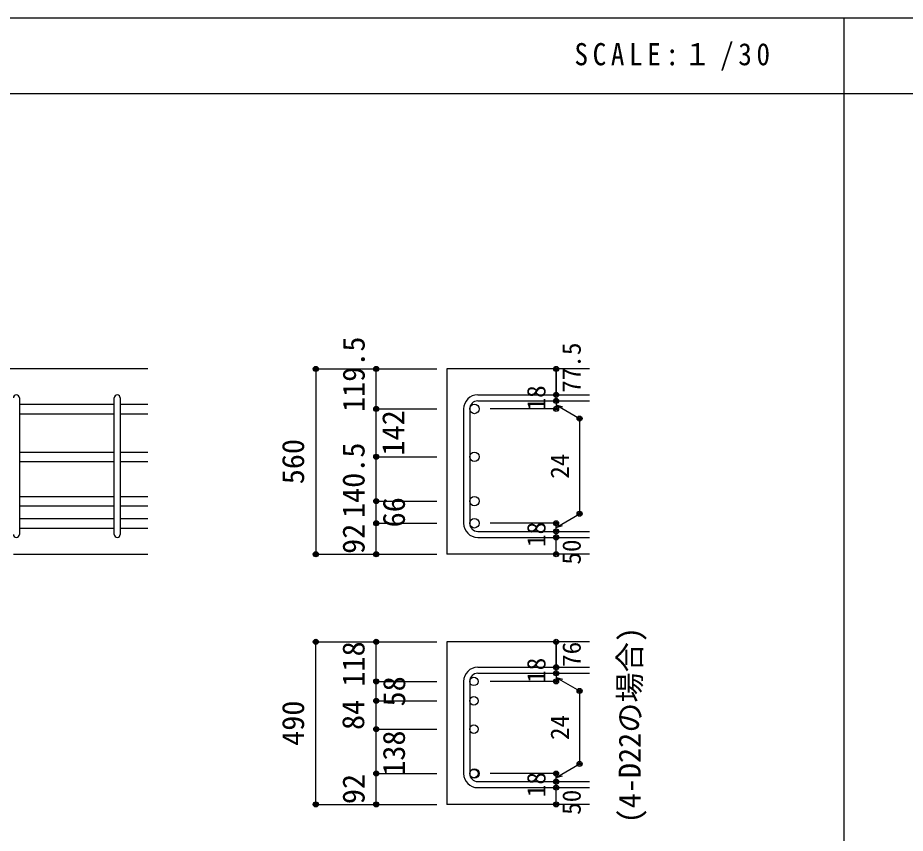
# Model space of a CAD drawing. Units: millimetres at full size, sheet at 1:30. Extents: x -5973 to 5954, y -4195 to 4201.
# Drawn here: x -3583 to -942, y 1774 to 4201 of the extents above; entities that cross this region are included whole.
import ezdxf
from ezdxf.enums import TextEntityAlignment as Align

# ---------------------------------------------------------------- set-up
doc = ezdxf.new("R2010")
doc.units = ezdxf.units.MM
doc.header["$LTSCALE"] = 30
doc.header["$PDMODE"] = 32
doc.header["$PDSIZE"] = 15
for name, color, linetype in [('0-1_躯体線', 2, 'Continuous'), ('0-5_基礎梁筋', 7, 'Continuous'), ('0-6_スタラップ筋', 7, 'Continuous'), ('0-7_文字', 4, 'Continuous'), ('0-D_寸法', 4, 'Continuous'), ('6-7_文字', 7, 'Continuous'), ('F-0_枠', 6, 'Continuous')]:
    doc.layers.add(name, color=color, linetype=linetype)
doc.styles.add('ＭＳ ゴシック', font='')
doc.styles.get('ＭＳ ゴシック').set_extended_font_data('MS Gothic')

msp = doc.modelspace()

# ---------------------------------------------------------------- linework, layer by layer
at = {"layer": '0-1_躯体線'}
for p, q in [((-3195.8, 3156.03), (-4995.8, 3156.03)), ((-1880.8, 3156.03), (-2305.8, 3156.03)), ((-2305.8, 3156.03), (-2305.8, 2604.53)), ((-3595.8, 2604.53), (-3195.8, 2604.53)), ((-1880.8, 2604.53), (-2305.8, 2604.53)), ((-1880.8, 2343.81), (-2305.8, 2343.81)), ((-2305.8, 2343.81), (-2305.8, 1859.81)), ((-1880.8, 1859.81), (-2305.8, 1859.81))]:
    msp.add_line(p, q, dxfattribs=at)
at = {"layer": '0-5_基礎梁筋'}
for p, q in [((-3577.8, 3050.83), (-3295.8, 3050.83)), ((-3277.8, 3050.83), (-3195.8, 3050.83)), ((-3577.8, 3022.83), (-3295.8, 3022.83)), ((-3277.8, 3022.83), (-3195.8, 3022.83)), ((-3577.8, 2908.53), (-3295.8, 2908.53)), ((-3277.8, 2908.53), (-3195.8, 2908.53)), ((-3577.8, 2880.53), (-3295.8, 2880.53)), ((-3277.8, 2880.53), (-3195.8, 2880.53)), ((-3577.8, 2776.53), (-3295.8, 2776.53)), ((-3277.8, 2776.53), (-3195.8, 2776.53)), ((-3577.8, 2748.53), (-3295.8, 2748.53)), ((-3277.8, 2748.53), (-3195.8, 2748.53)), ((-3577.8, 2710.53), (-3295.8, 2710.53)), ((-3277.8, 2710.53), (-3195.8, 2710.53)), ((-3577.8, 2682.53), (-3295.8, 2682.53)), ((-3277.8, 2682.53), (-3195.8, 2682.53))]:
    msp.add_line(p, q, dxfattribs=at)
at = {"layer": '0-5_基礎梁筋', "color": 3}
for centre, radius in [((-2223.8, 3036.83), 14), ((-2223.8, 2894.53), 14), ((-2223.8, 2762.53), 14), ((-2223.8, 2696.53), 14), ((-2225.3, 2226.11), 12.5), ((-2225.3, 2168.11), 12.5), ((-2225.3, 2083.81), 12.5), ((-2223.8, 1951.81), 14), ((-2225.3, 1951.81), 12.5)]:
    msp.add_circle(centre, radius, dxfattribs=at)
at = {"layer": '0-6_スタラップ筋'}
for p, q in [((-3577.8, 3069.83), (-3577.8, 2663.53)), ((-3295.8, 2663.53), (-3295.8, 3069.83)), ((-3277.8, 3069.83), (-3277.8, 2663.53)), ((-2213.8, 3078.83), (-1880.8, 3078.83)), ((-2213.8, 3060.83), (-1880.8, 3060.83)), ((-2255.8, 3036.83), (-2255.8, 2696.53)), ((-2237.8, 3036.83), (-2237.8, 2696.53)), ((-2213.8, 2672.53), (-1880.8, 2672.53)), ((-2213.8, 2654.53), (-1880.8, 2654.53)), ((-2213.8, 2268.11), (-1880.8, 2268.11)), ((-2213.8, 2250.11), (-1880.8, 2250.11)), ((-2255.8, 2226.11), (-2255.8, 1951.81)), ((-2237.8, 2226.11), (-2237.8, 1951.81)), ((-2213.8, 1927.81), (-1880.8, 1927.81)), ((-2213.8, 1909.81), (-1880.8, 1909.81))]:
    msp.add_line(p, q, dxfattribs=at)
for centre, radius, start, end in [((-3586.8, 3069.83), 9, 0, 180), ((-3286.8, 3069.83), 9, 0, 180), ((-2213.8, 3036.83), 42, 90, 180), ((-2213.8, 3036.83), 24, 90, 180), ((-2213.8, 2696.53), 42, 180, 270), ((-2213.8, 2696.53), 24, 180, 270), ((-3586.8, 2663.53), 9, 180, 0), ((-3286.8, 2663.53), 9, 180, 0), ((-2213.8, 2226.11), 42, 90, 180), ((-2213.8, 2226.11), 24, 90, 180), ((-2213.8, 1951.81), 42, 180, 270), ((-2213.8, 1951.81), 24, 180, 270)]:
    msp.add_arc(centre, radius, start, end, dxfattribs=at)
at = {"layer": '0-D_寸法'}
for p, q in [((-2695.8, 3156.03), (-2515.8, 3156.03)), ((-2695.8, 3156.03), (-2695.8, 2604.53)), ((-2515.8, 3036.83), (-2515.8, 3156.03)), ((-2515.8, 3156.03), (-2335.8, 3156.03)), ((-1980.8, 3078.83), (-1980.8, 3156.03)), ((-1980.8, 3156.03), (-1980.8, 3078.83)), ((-1980.8, 3060.83), (-1980.8, 3078.83)), ((-1980.8, 3060.83), (-1980.8, 3036.83)), ((-1980.8, 3048.83), (-1910.74, 3008.39)), ((-1980.8, 3048.83), (-1961.48, 3043.66)), ((-2515.8, 2919.53), (-2515.8, 3036.83)), ((-2515.8, 3036.83), (-2335.8, 3036.83)), ((-1980.8, 3036.83), (-2176.89, 3036.83)), ((-1910.74, 3008.39), (-1910.74, 2724.98)), ((-2515.8, 2762.53), (-2515.8, 2919.53)), ((-2515.8, 2894.53), (-2335.8, 2894.53)), ((-2515.8, 2696.53), (-2515.8, 2762.53)), ((-2515.8, 2762.53), (-2335.8, 2762.53)), ((-1980.8, 2684.53), (-1910.74, 2724.98)), ((-2515.8, 2604.53), (-2515.8, 2696.53)), ((-2515.8, 2696.53), (-2335.8, 2696.53)), ((-1980.8, 2696.53), (-2176.89, 2696.53)), ((-1980.8, 2672.53), (-1980.8, 2696.53)), ((-1980.8, 2684.53), (-1961.48, 2689.71)), ((-1980.8, 2654.53), (-1980.8, 2672.53)), ((-1980.8, 2604.53), (-1980.8, 2654.53)), ((-2695.8, 2604.53), (-2515.8, 2604.53)), ((-2515.8, 2604.53), (-2335.8, 2604.53)), ((-2695.8, 2343.81), (-2515.8, 2343.81)), ((-2695.8, 1859.81), (-2695.8, 2343.81)), ((-2515.8, 2343.81), (-2335.8, 2343.81)), ((-2515.8, 2226.11), (-2515.8, 2343.81)), ((-1980.8, 2343.81), (-1980.8, 2268.11)), ((-1980.8, 2268.11), (-1980.8, 2343.81)), ((-1980.8, 2250.11), (-1980.8, 2268.11)), ((-1980.8, 2250.11), (-1980.8, 2226.11)), ((-2515.8, 2226.11), (-2335.8, 2226.11)), ((-2515.8, 2107.31), (-2515.8, 2226.11)), ((-1980.8, 2226.11), (-2176.89, 2226.11)), ((-1980.8, 2238.11), (-1961.48, 2232.94)), ((-1980.8, 2238.11), (-1910.74, 2197.66)), ((-1910.74, 2197.66), (-1910.74, 1980.26)), ((-2515.8, 2168.11), (-2335.8, 2168.11)), ((-2515.8, 1950.31), (-2515.8, 2107.31)), ((-2515.8, 2083.81), (-2335.8, 2083.81)), ((-1980.8, 1939.81), (-1910.74, 1980.26)), ((-2515.8, 1951.81), (-2335.8, 1951.81)), ((-2515.8, 1951.81), (-2335.8, 1951.81)), ((-2515.8, 1859.81), (-2515.8, 1951.81)), ((-2515.8, 1951.81), (-2515.8, 1950.31)), ((-1980.8, 1951.81), (-2176.89, 1951.81)), ((-1980.8, 1927.81), (-1980.8, 1951.81)), ((-1980.8, 1939.81), (-1961.48, 1944.99)), ((-1980.8, 1909.81), (-1980.8, 1927.81)), ((-1980.8, 1859.81), (-1980.8, 1909.81)), ((-2695.8, 1859.81), (-2515.8, 1859.81)), ((-2515.8, 1859.81), (-2335.8, 1859.81))]:
    msp.add_line(p, q, dxfattribs=at)
for centre, radius in [((-2695.8, 3156.03), 7.2), ((-2695.8, 3156.03), 6.4), ((-2695.8, 3156.03), 5.6), ((-2695.8, 3156.03), 4.8), ((-2695.8, 3156.03), 4), ((-2695.8, 3156.03), 3.2), ((-2695.8, 3156.03), 2.4), ((-2695.8, 3156.03), 1.6), ((-2695.8, 3156.03), 0.8), ((-2515.8, 3156.03), 7.2), ((-2515.8, 3156.03), 6.4), ((-2515.8, 3156.03), 5.6), ((-2515.8, 3156.03), 4.8), ((-2515.8, 3156.03), 4), ((-2515.8, 3156.03), 3.2), ((-2515.8, 3156.03), 2.4), ((-2515.8, 3156.03), 1.6), ((-2515.8, 3156.03), 0.8), ((-1980.8, 3156.03), 4), ((-1980.8, 3156.03), 3.6), ((-1980.8, 3156.03), 3.2), ((-1980.8, 3156.03), 2.8), ((-1980.8, 3156.03), 2.4), ((-1980.8, 3156.03), 2), ((-1980.8, 3156.03), 1.6), ((-1980.8, 3156.03), 1.2), ((-1980.8, 3156.03), 0.8), ((-1980.8, 3156.03), 0.4), ((-1980.8, 3078.83), 4), ((-1980.8, 3060.83), 4), ((-1980.8, 3078.83), 3.6), ((-1980.8, 3060.83), 3.6), ((-1980.8, 3078.83), 3.2), ((-1980.8, 3060.83), 3.2), ((-1980.8, 3078.83), 2.8), ((-1980.8, 3078.83), 2.4), ((-1980.8, 3078.83), 2), ((-1980.8, 3078.83), 1.6), ((-1980.8, 3078.83), 1.2), ((-1980.8, 3078.83), 0.8), ((-1980.8, 3078.83), 0.4), ((-2515.8, 3036.83), 7.2), ((-2515.8, 3036.83), 6.4), ((-2515.8, 3036.83), 5.6), ((-2515.8, 3036.83), 4.8), ((-2515.8, 3036.83), 4), ((-2515.8, 3036.83), 3.2), ((-2515.8, 3036.83), 2.4), ((-2515.8, 3036.83), 1.6), ((-2515.8, 3036.83), 0.8), ((-1980.8, 3036.83), 4), ((-1980.8, 3036.83), 3.6), ((-1980.8, 3036.83), 3.2), ((-1980.8, 3060.83), 2.8), ((-1980.8, 3036.83), 2.8), ((-1980.8, 3060.83), 2.4), ((-1980.8, 3036.83), 2.4), ((-1980.8, 3060.83), 2), ((-1980.8, 3036.83), 2), ((-1980.8, 3060.83), 1.6), ((-1980.8, 3036.83), 1.6), ((-1980.8, 3060.83), 1.2), ((-1980.8, 3036.83), 1.2), ((-1980.8, 3060.83), 0.8), ((-1980.8, 3036.83), 0.8), ((-1980.8, 3060.83), 0.4), ((-1980.8, 3036.83), 0.4), ((-1910.74, 3008.39), 4), ((-1910.74, 3008.39), 3.6), ((-1910.74, 3008.39), 3.2), ((-1910.74, 3008.39), 2.8), ((-1910.74, 3008.39), 2.4), ((-1910.74, 3008.39), 2), ((-1910.74, 3008.39), 1.6), ((-1910.74, 3008.39), 1.2), ((-1910.74, 3008.39), 0.8), ((-1910.74, 3008.39), 0.4), ((-2515.8, 2894.53), 7.2), ((-2515.8, 2894.53), 6.4), ((-2515.8, 2894.53), 5.6), ((-2515.8, 2894.53), 4.8), ((-2515.8, 2894.53), 4), ((-2515.8, 2894.53), 3.2), ((-2515.8, 2894.53), 2.4), ((-2515.8, 2894.53), 1.6), ((-2515.8, 2894.53), 0.8), ((-2515.8, 2762.53), 7.2), ((-2515.8, 2762.53), 6.4), ((-2515.8, 2762.53), 5.6), ((-2515.8, 2762.53), 4.8), ((-2515.8, 2762.53), 4), ((-2515.8, 2762.53), 3.2), ((-2515.8, 2762.53), 2.4), ((-2515.8, 2762.53), 1.6), ((-2515.8, 2762.53), 0.8), ((-1910.74, 2724.98), 4), ((-1910.74, 2724.98), 3.6), ((-1910.74, 2724.98), 3.2), ((-1910.74, 2724.98), 2.8), ((-1910.74, 2724.98), 2.4), ((-1910.74, 2724.98), 2), ((-1910.74, 2724.98), 1.6), ((-1910.74, 2724.98), 1.2), ((-1910.74, 2724.98), 0.8), ((-1910.74, 2724.98), 0.4), ((-2515.8, 2696.53), 7.2), ((-2515.8, 2696.53), 6.4), ((-2515.8, 2696.53), 5.6), ((-2515.8, 2696.53), 4.8), ((-2515.8, 2696.53), 4), ((-2515.8, 2696.53), 3.2), ((-2515.8, 2696.53), 2.4), ((-2515.8, 2696.53), 1.6), ((-2515.8, 2696.53), 0.8), ((-1980.8, 2696.53), 4), ((-1980.8, 2696.53), 3.6), ((-1980.8, 2696.53), 3.2), ((-1980.8, 2696.53), 2.8), ((-1980.8, 2696.53), 2.4), ((-1980.8, 2696.53), 2), ((-1980.8, 2696.53), 1.6), ((-1980.8, 2696.53), 1.2), ((-1980.8, 2696.53), 0.8), ((-1980.8, 2696.53), 0.4), ((-1980.8, 2672.53), 4), ((-1980.8, 2672.53), 3.6), ((-1980.8, 2672.53), 3.2), ((-1980.8, 2672.53), 2.8), ((-1980.8, 2672.53), 2.4), ((-1980.8, 2672.53), 2), ((-1980.8, 2672.53), 1.6), ((-1980.8, 2672.53), 1.2), ((-1980.8, 2672.53), 0.8), ((-1980.8, 2672.53), 0.4), ((-1980.8, 2654.53), 4), ((-1980.8, 2654.53), 3.6), ((-1980.8, 2654.53), 3.2), ((-1980.8, 2654.53), 2.8), ((-1980.8, 2654.53), 2.4), ((-1980.8, 2654.53), 2), ((-1980.8, 2654.53), 1.6), ((-1980.8, 2654.53), 1.2), ((-1980.8, 2654.53), 0.8), ((-1980.8, 2654.53), 0.4), ((-2695.8, 2604.53), 7.2), ((-2695.8, 2604.53), 6.4), ((-2695.8, 2604.53), 5.6), ((-2695.8, 2604.53), 4.8), ((-2695.8, 2604.53), 4), ((-2695.8, 2604.53), 3.2), ((-2695.8, 2604.53), 2.4), ((-2695.8, 2604.53), 1.6), ((-2695.8, 2604.53), 0.8), ((-2515.8, 2604.53), 7.2), ((-2515.8, 2604.53), 6.4), ((-2515.8, 2604.53), 5.6), ((-2515.8, 2604.53), 4.8), ((-2515.8, 2604.53), 4), ((-2515.8, 2604.53), 3.2), ((-2515.8, 2604.53), 2.4), ((-2515.8, 2604.53), 1.6), ((-2515.8, 2604.53), 0.8), ((-1980.8, 2604.53), 4), ((-1980.8, 2604.53), 3.6), ((-1980.8, 2604.53), 3.2), ((-1980.8, 2604.53), 2.8), ((-1980.8, 2604.53), 2.4), ((-1980.8, 2604.53), 2), ((-1980.8, 2604.53), 1.6), ((-1980.8, 2604.53), 1.2), ((-1980.8, 2604.53), 0.8), ((-1980.8, 2604.53), 0.4), ((-2695.8, 2343.81), 7.2), ((-2515.8, 2343.81), 7.2), ((-2695.8, 2343.81), 6.4), ((-2695.8, 2343.81), 5.6), ((-2695.8, 2343.81), 4.8), ((-2695.8, 2343.81), 4), ((-2695.8, 2343.81), 3.2), ((-2695.8, 2343.81), 2.4), ((-2695.8, 2343.81), 1.6), ((-2695.8, 2343.81), 0.8), ((-2515.8, 2343.81), 6.4), ((-2515.8, 2343.81), 5.6), ((-2515.8, 2343.81), 4.8), ((-2515.8, 2343.81), 4), ((-2515.8, 2343.81), 3.2), ((-2515.8, 2343.81), 2.4), ((-2515.8, 2343.81), 1.6), ((-2515.8, 2343.81), 0.8), ((-1980.8, 2343.81), 4), ((-1980.8, 2343.81), 3.6), ((-1980.8, 2343.81), 3.2), ((-1980.8, 2343.81), 2.8), ((-1980.8, 2343.81), 2.4), ((-1980.8, 2343.81), 2), ((-1980.8, 2343.81), 1.6), ((-1980.8, 2343.81), 1.2), ((-1980.8, 2343.81), 0.8), ((-1980.8, 2343.81), 0.4), ((-1980.8, 2268.11), 4), ((-1980.8, 2268.11), 3.6), ((-1980.8, 2250.11), 4), ((-1980.8, 2250.11), 3.6), ((-1980.8, 2268.11), 3.2), ((-1980.8, 2250.11), 3.2), ((-1980.8, 2268.11), 2.8), ((-1980.8, 2250.11), 2.8), ((-1980.8, 2268.11), 2.4), ((-1980.8, 2250.11), 2.4), ((-1980.8, 2268.11), 2), ((-1980.8, 2250.11), 2), ((-1980.8, 2268.11), 1.6), ((-1980.8, 2250.11), 1.6), ((-1980.8, 2268.11), 1.2), ((-1980.8, 2250.11), 1.2), ((-1980.8, 2268.11), 0.8), ((-1980.8, 2250.11), 0.8), ((-1980.8, 2268.11), 0.4), ((-1980.8, 2250.11), 0.4), ((-2515.8, 2226.11), 7.2), ((-2515.8, 2226.11), 6.4), ((-2515.8, 2226.11), 5.6), ((-2515.8, 2226.11), 4.8), ((-2515.8, 2226.11), 4), ((-2515.8, 2226.11), 3.2), ((-2515.8, 2226.11), 2.4), ((-2515.8, 2226.11), 1.6), ((-2515.8, 2226.11), 0.8), ((-1980.8, 2226.11), 4), ((-1980.8, 2226.11), 3.6), ((-1980.8, 2226.11), 3.2), ((-1980.8, 2226.11), 2.8), ((-1980.8, 2226.11), 2.4), ((-1980.8, 2226.11), 2), ((-1980.8, 2226.11), 1.6), ((-1980.8, 2226.11), 1.2), ((-1980.8, 2226.11), 0.8), ((-1980.8, 2226.11), 0.4), ((-1910.74, 2197.66), 4), ((-1910.74, 2197.66), 3.6), ((-1910.74, 2197.66), 3.2), ((-1910.74, 2197.66), 2.8), ((-1910.74, 2197.66), 2.4), ((-1910.74, 2197.66), 2), ((-1910.74, 2197.66), 1.6), ((-1910.74, 2197.66), 1.2), ((-1910.74, 2197.66), 0.8), ((-1910.74, 2197.66), 0.4), ((-2515.8, 2168.11), 7.2), ((-2515.8, 2168.11), 6.4), ((-2515.8, 2168.11), 5.6), ((-2515.8, 2168.11), 4.8), ((-2515.8, 2168.11), 4), ((-2515.8, 2168.11), 3.2), ((-2515.8, 2168.11), 2.4), ((-2515.8, 2168.11), 1.6), ((-2515.8, 2168.11), 0.8), ((-2515.8, 2083.81), 7.2), ((-2515.8, 2083.81), 6.4), ((-2515.8, 2083.81), 5.6), ((-2515.8, 2083.81), 4.8), ((-2515.8, 2083.81), 4), ((-2515.8, 2083.81), 3.2), ((-2515.8, 2083.81), 2.4), ((-2515.8, 2083.81), 1.6), ((-2515.8, 2083.81), 0.8), ((-1910.74, 1980.26), 4), ((-1910.74, 1980.26), 3.6), ((-1910.74, 1980.26), 3.2), ((-1910.74, 1980.26), 2.8), ((-1910.74, 1980.26), 2.4), ((-1910.74, 1980.26), 2), ((-1910.74, 1980.26), 1.6), ((-1910.74, 1980.26), 1.2), ((-1910.74, 1980.26), 0.8), ((-2515.8, 1951.81), 7.2), ((-2515.8, 1951.81), 7.2), ((-2515.8, 1951.81), 6.4), ((-2515.8, 1951.81), 6.4), ((-2515.8, 1951.81), 5.6), ((-2515.8, 1951.81), 5.6), ((-2515.8, 1951.81), 4.8), ((-2515.8, 1951.81), 4.8), ((-2515.8, 1951.81), 4), ((-2515.8, 1951.81), 4), ((-2515.8, 1951.81), 3.2), ((-2515.8, 1951.81), 3.2), ((-1980.8, 1951.81), 4), ((-1980.8, 1951.81), 3.6), ((-1980.8, 1951.81), 3.2), ((-1980.8, 1951.81), 2.8), ((-1910.74, 1980.26), 0.4), ((-2515.8, 1951.81), 2.4), ((-2515.8, 1951.81), 2.4), ((-2515.8, 1951.81), 1.6), ((-2515.8, 1951.81), 1.6), ((-2515.8, 1951.81), 0.8), ((-2515.8, 1951.81), 0.8), ((-1980.8, 1927.81), 4), ((-1980.8, 1927.81), 3.6), ((-1980.8, 1927.81), 3.2), ((-1980.8, 1927.81), 2.8), ((-1980.8, 1951.81), 2.4), ((-1980.8, 1927.81), 2.4), ((-1980.8, 1951.81), 2), ((-1980.8, 1927.81), 2), ((-1980.8, 1951.81), 1.6), ((-1980.8, 1927.81), 1.6), ((-1980.8, 1951.81), 1.2), ((-1980.8, 1927.81), 1.2), ((-1980.8, 1951.81), 0.8), ((-1980.8, 1927.81), 0.8), ((-1980.8, 1951.81), 0.4), ((-1980.8, 1927.81), 0.4), ((-1980.8, 1909.81), 4), ((-1980.8, 1909.81), 3.6), ((-1980.8, 1909.81), 3.2), ((-1980.8, 1909.81), 2.8), ((-1980.8, 1909.81), 2.4), ((-1980.8, 1909.81), 2), ((-1980.8, 1909.81), 1.6), ((-1980.8, 1909.81), 1.2), ((-1980.8, 1909.81), 0.8), ((-1980.8, 1909.81), 0.4), ((-2695.8, 1859.81), 7.2), ((-2695.8, 1859.81), 6.4), ((-2695.8, 1859.81), 5.6), ((-2695.8, 1859.81), 4.8), ((-2695.8, 1859.81), 4), ((-2695.8, 1859.81), 3.2), ((-2695.8, 1859.81), 2.4), ((-2695.8, 1859.81), 1.6), ((-2695.8, 1859.81), 0.8), ((-2515.8, 1859.81), 7.2), ((-2515.8, 1859.81), 6.4), ((-2515.8, 1859.81), 5.6), ((-2515.8, 1859.81), 4.8), ((-2515.8, 1859.81), 4), ((-2515.8, 1859.81), 3.2), ((-2515.8, 1859.81), 2.4), ((-2515.8, 1859.81), 1.6), ((-2515.8, 1859.81), 0.8), ((-1980.8, 1859.81), 4), ((-1980.8, 1859.81), 3.6), ((-1980.8, 1859.81), 3.2), ((-1980.8, 1859.81), 2.8), ((-1980.8, 1859.81), 2.4), ((-1980.8, 1859.81), 2), ((-1980.8, 1859.81), 1.6), ((-1980.8, 1859.81), 1.2), ((-1980.8, 1859.81), 0.8), ((-1980.8, 1859.81), 0.4)]:
    msp.add_circle(centre, radius, dxfattribs=at)
at = {"layer": '0-D_寸法', "color": 7}
for p in [(-2695.8, 3156.03), (-2695.8, 3156.03), (-2515.8, 3156.03), (-2515.8, 3156.03), (-1980.8, 3156.03), (-1980.8, 3078.83), (-1980.8, 3060.83), (-2515.8, 3036.83), (-2515.8, 3036.83), (-1980.8, 3036.83), (-1910.74, 3008.39), (-2515.8, 2894.53), (-2515.8, 2894.53), (-2515.8, 2762.53), (-2515.8, 2762.53), (-1910.74, 2724.98), (-2515.8, 2696.53), (-2515.8, 2696.53), (-1980.8, 2696.53), (-1980.8, 2696.53), (-1980.8, 2672.53), (-1980.8, 2654.53), (-2695.8, 2604.53), (-2695.8, 2604.53), (-2515.8, 2604.53), (-1980.8, 2604.53), (-2695.8, 2343.81), (-2695.8, 2343.81), (-2515.8, 2343.81), (-2515.8, 2343.81), (-1980.8, 2343.81), (-1980.8, 2268.11), (-1980.8, 2250.11), (-2515.8, 2226.11), (-2515.8, 2226.11), (-1980.8, 2226.11), (-1910.74, 2197.66), (-2515.8, 2168.11), (-2515.8, 2168.11), (-2515.8, 2083.81), (-2515.8, 2083.81), (-1910.74, 1980.26), (-2515.8, 1951.81), (-2515.8, 1951.81), (-1980.8, 1951.81), (-1980.8, 1951.81), (-1980.8, 1927.81), (-1980.8, 1909.81), (-2695.8, 1859.81), (-2695.8, 1859.81), (-2515.8, 1859.81), (-1980.8, 1859.81)]:
    msp.add_point(p, dxfattribs=at)
at = {"layer": 'F-0_枠'}
msp.add_line((-5972.88, 4201.15), (5954.1, 4201.15), dxfattribs=at)
at = {"layer": 'F-0_枠', "color": 2}
for p, q in [((-1124.64, 4201.15), (-1124.64, -4195.24)), ((-5972.88, 3976.15), (3723.6, 3976.15))]:
    msp.add_line(p, q, dxfattribs=at)

# ---------------------------------------------------------------- texts
at = {"layer": '0-7_文字', "color": 7, "style": 'ＭＳ ゴシック'}
msp.add_text('(4-D22の場合)', height=65.98, rotation=90, dxfattribs=at).set_placement((-1708.91, 1803.59), align=Align.BOTTOM_LEFT)
at = {"layer": '0-D_寸法', "style": 'ＭＳ ゴシック'}
for s, height, p in [('119.5', 65.98, (-2530.45, 3027.82)), ('77.5', 54.99, (-1890.8, 3084.83)), ('18', 54.99, (-1995.8, 3032.33)), ('142', 65.98, (-2412.61, 2898.33)), ('560', 65.98, (-2710.8, 2812.78)), ('140.5', 65.98, (-2530.86, 2712.31)), ('24', 54.99, (-1925.74, 2829.18)), ('66', 65.98, (-2410.8, 2684.53)), ('18', 54.99, (-1995.8, 2626.03)), ('92', 65.98, (-2530.8, 2605.53)), ('50', 54.99, (-1890.8, 2573.53)), ('118', 65.98, (-2531, 2210.69)), ('76', 54.99, (-1890.67, 2269.11)), ('18', 54.99, (-1995.8, 2221.61)), ('58', 65.98, (-2409.95, 2151.46)), ('84', 65.98, (-2531.96, 2081.47)), ('490', 65.98, (-2710.8, 2034.31)), ('24', 54.99, (-1925.74, 2051.46)), ('138', 65.98, (-2410.71, 1945.22)), ('92', 65.98, (-2530.8, 1860.81)), ('18', 54.99, (-1995.8, 1881.31)), ('50', 54.99, (-1890.8, 1828.81))]:
    msp.add_text(s, height=height, rotation=90, dxfattribs=at).set_placement(p, align=Align.BOTTOM_LEFT)
at = {"layer": '6-7_文字', "color": 2, "insert": (-1925.98, 4043.65), "char_height": 65.98, "attachment_point": 7, "style": 'ＭＳ ゴシック'}
msp.add_mtext('\\T1.34;\\W0.9;SCALE:１/30', dxfattribs=at)

doc.saveas('drawing.dxf')
